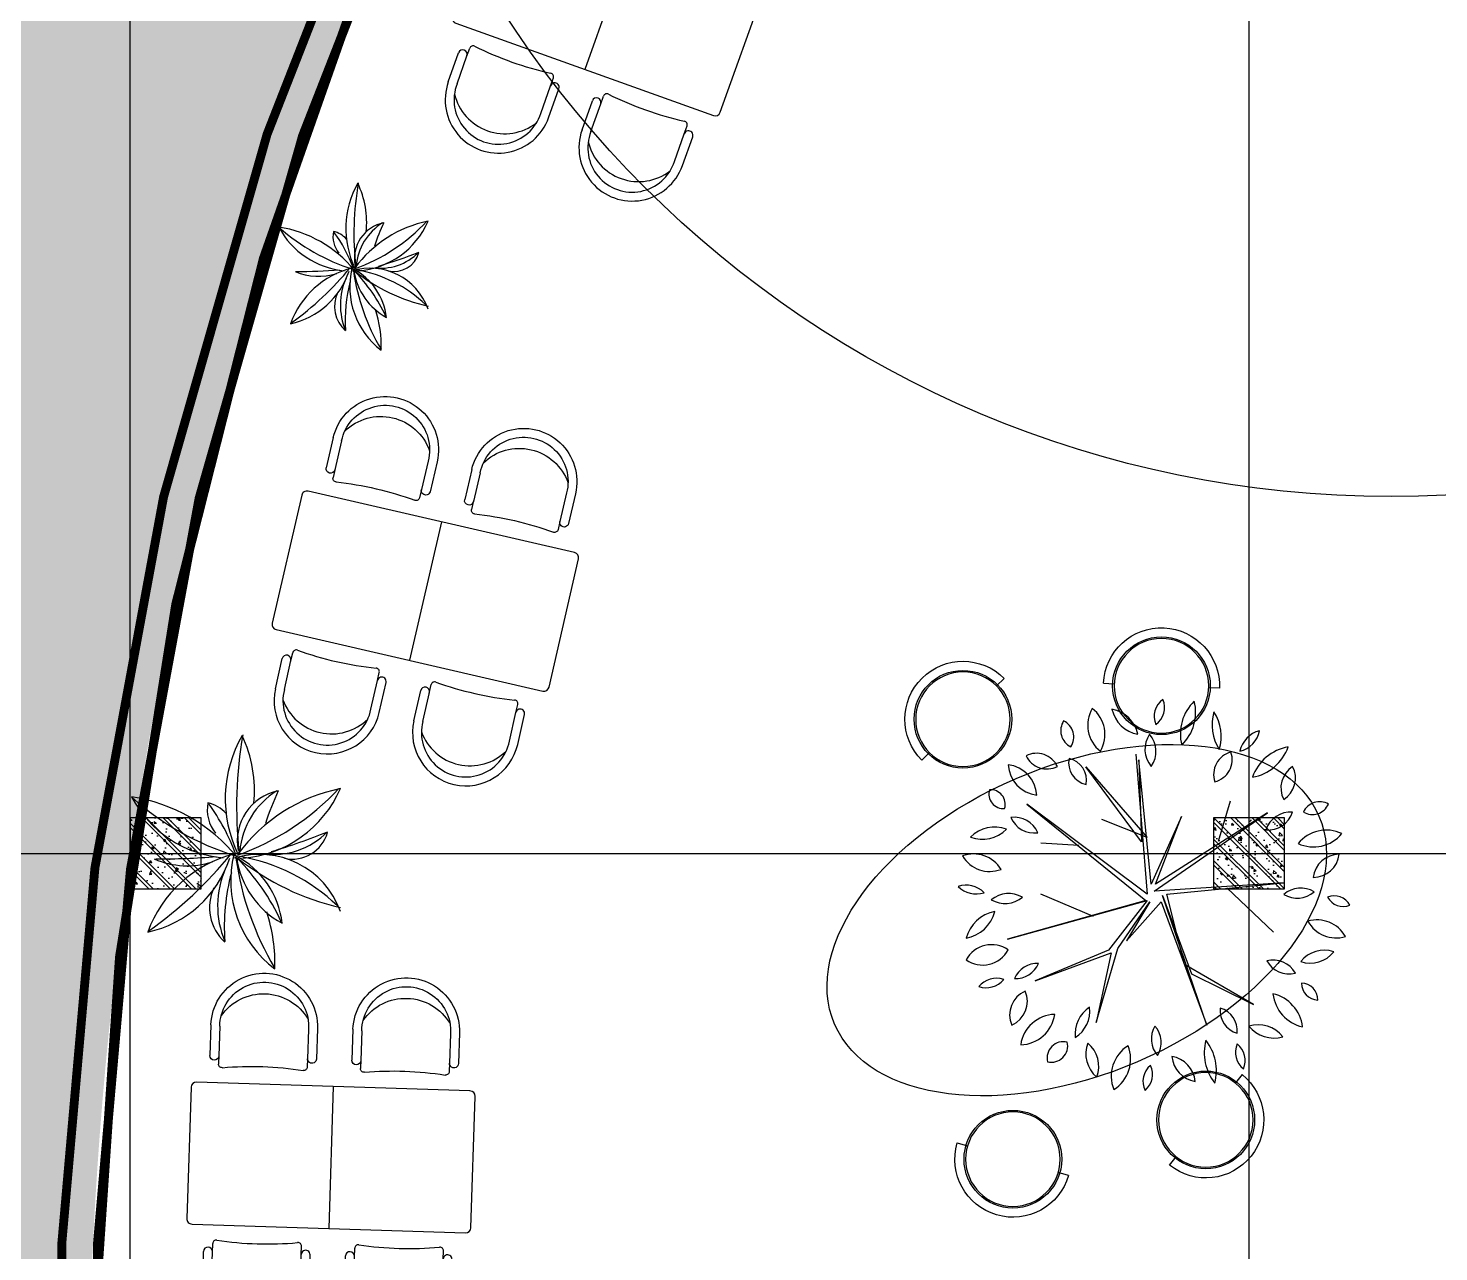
# Model space of a CAD drawing. Header units: millimetres. Extents: x -1030105 to 906887, y -616134 to 1220667.
# Drawn here: x -102164 to -94222, y 521252 to 528141 of the extents above; entities that cross this region are included whole.
import ezdxf
from ezdxf.enums import TextEntityAlignment as Align

# ---------------------------------------------------------------- set-up
doc = ezdxf.new("R2010")
doc.units = ezdxf.units.MM
doc.header["$MEASUREMENT"] = 0
for name, pattern in [('CENTER', [2, 1.25, -0.25, 0.25, -0.25]), ('DASH', [0.35, 0.25, -0.1]), ('DASHED', [0.75, 0.5, -0.25])]:
    doc.linetypes.add(name, pattern=pattern)
for name, color, linetype in [('A-Column', 4, 'Continuous'), ('A-Furniture', 143, 'Continuous'), ('A-Tree', 98, 'Continuous'), ('XR-BC-zColumn$0$LBC - BEACH CLUB - 240809 DG Rev$0$DA-WALL-PATT', 8, 'Continuous')]:
    doc.layers.add(name, color=color, linetype=linetype)
doc.styles.add('Arial_Bold', font='arialbd.ttf')

# ---------------------------------------------------------------- blocks, each defined once
blk = doc.blocks.new('CHẢI 2')
for p, q in [((377594.3467119084, -107800.3160565147), (377609.6990662781, -107750.6482920074)), ((377497.4982783808, -107946.2526185756), (377548.3668794337, -107779.6868767074)), ((377547.4665517815, -107953.8405953927), (377596.1753487242, -107794.3275824317)), ((378073.8289586591, -107942.1294880552), (378087.6404829195, -107897.4465998199)), ((378025.5512446858, -108100.247652636), (378073.835040912, -107942.1095972216)), ((378071.1999098666, -108121.9410872665), (378121.6435451299, -107956.7501888905))]:
    blk.add_line(p, q)
for centre, radius, start, end in [((377572.2711140789, -107787.0072295695), 25, 342.9734917080572, 162.9734917080572), ((377628.8070648382, -107756.5545929674), 20, 66.0148901254023, 162.8235700145798), ((378404.7880844283, -106012.4529850306), 1888.936081059818, 246.0148901254023, 259.8545184915585), ((378068.5324843595, -107891.5402988599), 20, 342.8235700145798, 79.85451849155857), ((378097.7392755572, -107949.4299500838), 25, 342.9732183262121, 162.9734917080572), ((377784.3490941222, -108034.0968529251), 299.999999995809, 162.9734917080572, 342.9734917080572), ((377784.3800425566, -108033.995792409), 250.1056931059935, 161.3077239489011, 344.6392594668693), ((377815.559877325, -107932.1796504127), 291.1434903122881, 195.7321343654346, 310.214849048374)]:
    blk.add_arc(centre, radius, start, end)
blk = doc.blocks.new('Diningchair2')
for points in [[(-2.7, -2.199999999999988), (-2.2, -2.199999999999988)], [(2.699999999999999, -2.199999999999988), (2.199999999999999, -2.199999999999988)]]:
    blk.add_lwpolyline(points)
blk.add_circle((0, -2.199999999999989), 2.2)
blk.add_arc((0, -2.199999999999989), 2.7, 180, 0)
blk = doc.blocks.new('gggsyucghty7')
at = {"layer": 'A-Furniture'}
blk.add_circle((124579.2976157682, 1117004.383291466, -9.604516458516802e-05), 250, dxfattribs=at)
at = {"layer": 'A-Furniture', "xscale": -110, "yscale": 110.0000000000001, "zscale": 110, "rotation": 90}
blk.add_blockref('Diningchair2', (124337.2976157682, 1117004.383291466, -9.604516458516802e-05), dxfattribs=at)
blk = doc.blocks.new('ghe')
blk.add_blockref('gggsyucghty7', (-305.8406861026597, -0.02161571406759322, 0.1759682329926519))
blk = doc.blocks.new('FUR')
at = {"layer": 'A-Furniture', "ltscale": 100}
for p, q in [((-54064.53389342119, 5365.530828965129), (-54334.36710722103, 4612.410628246609)), ((-55141.62553975076, 2064.754612987046), (-55321.27546024919, 1285.186844242737)), ((-55750.10478102024, -1114.543783603003), (-55775.88273958607, -1914.128361275885))]:
    blk.add_line(p, q, dxfattribs=at)
at = {"layer": 'A-Furniture', "color": 8, "linetype": 'DASH', "lineweight": 9, "ltscale": 1000, "const_width": 50}
blk.add_lwpolyline([(-33574.116996225, 38198.03701352875), (-3.274180926382542e-10, 38211.88251353393), (0, 0), (-7049.126603505938, -1.164153218269348e-10, -0.3011393681377011), (-23981.73349209089, -18888.11748647457), (-49064.43265007329, -18888.11748647457, -0.06124952190979967), (-52473.9447657284, -15923.13210822688), (-52473.9447657284, -15923.13210822688, -0.127607782766149), (-56769.0085550223, -7888.247632739716), (-57047.06649999994, -6235.426486474578, -0.1924218543560013), (-53256.03130311794, 9916.925028712954), (-55726.52506250713, 11649.12232822133, -0.09220963238652186), (-52805.8425345454, 17542.93784715806, -0.09579334497253111), (-54512.04080293298, 23938.01559452759, -0.1077169431674273), (-53957.97341630229, 28268.68321032356, -0.2285839789093287), (-47025.84992466056, 33492.16687116434, 0.2045490622853214), (-42688.61020563537, 36230.61212708103, 0.1311708844373413), (-42047.51066320275, 38025.4441493589, -0.3035398224954187), (-39524.66233420366, 41042.55836063065, -0.3273425619805889)], format="xyb", close=True, dxfattribs=at)
at = {"layer": 'A-Furniture'}
for points in [[(-53571.12816098487, 4370.819421973894), (-53321.53243821993, 5067.455607638578, 0.414213562373095), (-53339.65570022953, 5105.816360683064), (-54789.41208661285, 5625.245297247311, 0.414213562373095), (-54827.77283965723, 5607.122035237961), (-55077.36856242192, 4910.485849573161, 0.414213562373095), (-55059.2453004126, 4872.125096528791), (-53609.48891402896, 4352.696159964195, 0.414213562373095)], [(-54534.97081948623, 1134.770715072402), (-54368.79464302509, 1855.87090116099, 0.414213562373095), (-54391.29156233445, 1891.841564507456), (-55891.95951716707, 2237.667661466519, 0.414213562373095), (-55927.93018051363, 2215.170742157381), (-56094.10635697453, 1494.070556068909, 0.414213562373095), (-56071.60943766547, 1458.099892722443), (-54570.94148283244, 1112.273795763031, 0.414213562373095)], [(-54975.3314884671, -1909.921898178523), (-54951.48687679363, -1170.306163831381, 0.414213562373095), (-54980.50462501026, -1139.355068722507), (-56519.70493703023, -1089.7324984835, 0.414213562373095), (-56550.65603213916, -1118.750246699899), (-56574.50064381237, -1858.365981047391, 0.414213562373095), (-56545.48289559603, -1889.317076156265), (-55006.28258357562, -1938.939646395389, 0.414213562373095)]]:
    blk.add_lwpolyline(points, format="xyb", close=True, dxfattribs=at)
blk.add_ellipse((-51563.52461186738, -177.8113442566246), major_axis=(-1363.653102526295, -585.1616248733663), ratio=0.5848308113525588, dxfattribs=at)
at = {"layer": 'A-Furniture', "color": 8, "linetype": 'DASH', "ltscale": 50}
blk.add_open_spline([(-56447.03599999993, -6097.049467972713), (-55194.80878073322, -4879.432741814177), (-50278.88373038909, -2284.573604768259), (-42421.47772418463, -5454.796933513135), (-32732.45049999998, -11254.02927138517), (-23301.95049999998, -9202.029271385167), (-18023.95049999998, -504.5292713851668), (-16595.45049999998, 8921.470728614833), (-19600.32320915881, 15918.27845925349), (-21321.18391267408, 18705.60147339047), (-21789.72381129679, 19344.96383619693)], degree=3, knots=[32574.7262056019, 32574.7262056019, 32574.7262056019, 32574.7262056019, 37697.74124470179, 48060.13185932349, 55585.25195803288, 69452.98974218499, 76151.42226405158, 84447.8370469563, 94470.7732435007, 98031.73488863441, 98031.73488863441, 98031.73488863441, 98031.73488863441], dxfattribs=at)
for p, xscale, yscale, zscale, rotation in [((1170525.93010317, -188766.3819716105), 1.1, 1.1, 1.1, 87.51209850957336), ((915912.3045856801, 769817.4737467885), 1.100000000000001, 1.100000000000001, 1.100000000000001, 134.8044785520418), ((-925538.7463505403, -874972.7513599596), 1.1, 1.1, 1.1, 321.3145941709494), ((-1192959.368678171, 474332.7971776333), 1.1, 1.1, 1.1, 253.7103521477874)]:
    blk.add_blockref('ghe', p, dxfattribs=dict(xscale=xscale, yscale=yscale, zscale=zscale, rotation=rotation))
at = {"layer": 'A-Furniture'}
for p, rotation in [((-427455.2061555487, 129082.1650712379), 357.4644856682284), ((-426702.0859548303, 128812.3318574383), 357.4644856682284), ((-440464.4876997526, 81138.71756808425), 4.199282896712949), ((-439684.9199310085, 80959.06764758611), 4.199282896712949), ((-449089.8444267953, 2086.852160937153), 15.3299000651449), ((-448290.2598491227, 2061.074202371528), 15.3299000651449)]:
    blk.add_blockref('CHẢI 2', p, dxfattribs=dict(at, rotation=rotation))
for p, xscale, rotation in [((-436388.8436735716, 98824.45163840102), -1, 149.8464229271367), ((-435609.2759048273, 98644.80171790265), -1, 149.8464229271367), ((-448505.030458919, 20226.69936142606), -0.9999999999999996, 160.9770400955686), ((-447705.4458812462, 20200.92140286032), -0.9999999999999996, 160.9770400955686)]:
    blk.add_blockref('CHẢI 2', p, dxfattribs=dict(at, xscale=xscale, rotation=rotation))
blk = doc.blocks.new('C2')
at = {"layer": 'A-Tree', "color": 8}
for centre, radius, start, end in [((597.8066810533492, 647.4478162748856), 512.9644939609045, 150.2411395785226, 205.8089924024951), ((1840.520802863575, 614.663511470193), 1710.013328275341, 170.2399811561488, 186.1147769933549), ((-319.6332879893016, 679.0836772795301), 522.1291424384847, 354.3326332317999, 25.28039436258732), ((-212.9250783589523, 1393.706720260845), 1033.274465553102, 289.6317747364299, 316.9415872008503), ((678.9583471508013, 29.49553686170839), 671.2071327478785, 101.2486208017848, 143.9898653391894), ((119.8017681216515, 874.5129376781988), 467.1576890094693, 274.4072576754843, 336.4430840679565), ((-394.1196820032856, -16.28424253803678), 678.7830739472802, 39.14999690914021, 81.38898289978646), ((119.8017681216515, 874.5129376781988), 467.1576890094693, 208.0484010644241, 264.6491229276512), ((473.6763151883424, 1516.111589349457), 1152.672504959493, 228.5744525952278, 252.384215517872), ((161.3379898599887, 602.3140435382957), 148.8271279052569, 169.1166209036329, 218.9555886236376), ((-17.29247572167515, 489.9658467163681), 144.1551195271773, 42.83736663617832, 76.97863792041294), ((-675.6265686209008, 122.8727199833374), 857.8705761906325, 20.51383794556775, 36.02424014850644), ((339.0637494305702, 477.7074091385002), 205.6003621570023, 101.4267094931179, 190.9876748326544), ((460.7013213895043, 408.7795932609588), 318.5844515836241, 121.9055202391609, 175.1858926215441), ((1238.200356553214, 234.6638037646771), 1039.70912533752, 154.6853166608095, 162.4500908880103), ((278.738285768326, 727.5477068470209), 304.278219035058, 261.6388708216413, 315.6255062312309), ((-362.4759722851959, 2596.584024063079), 2251.977424759328, 286.3355012364549, 292.4150150611594), ((354.8739890010984, 551.3400760767981), 146.7974213737446, 257.3556793837414, 344.3532487187752), ((240.827546373308, -57.77903458592482), 496.9278064683223, 104.1284180658103, 160.1467714826719), ((-321.3298327564044, 547.7226396792103), 446.9018688599547, 282.2423311989974, 341.7320937913137), ((-1212.861913616427, 1507.635573408741), 1708.312600899444, 305.4463593761205, 320.7381539293926), ((-67.36023888764612, 715.2663625454297), 337.6292509965691, 246.7315023999685, 287.3970904032515), ((-189.9491252961816, 3449.078696529206), 3043.983831225277, 269.91002825064, 274.5019943887826), ((553.2720437054159, 318.8653606564039), 446.3301478634169, 166.3602607862572, 232.9473873304876), ((222.8508834598761, 78.65597689687274), 344.823888887098, 19.43419249484991, 107.435705152585), ((-34.96195786917815, 106.5881998699042), 350.9507541514024, 6.507278463115689, 62.36089659900944), ((1308.343660235485, 576.0264644791023), 1192.382886922759, 188.0958949225132, 210.722578142023), ((486.077814778153, 461.5422813013429), 359.2264137293816, 188.5552242675603, 241.3288961956136), ((-509.9640583559885, -226.3472040423658), 903.3571745151023, 24.75992225526024, 44.64727991474892), ((-319.6332879893016, 679.0836772795301), 522.1291424384847, 330.7697376170311, 331.9367160107736), ((776.6502670997143, 1214.233641913161), 1030.057604216278, 231.5416259423199, 257.1763624081367), ((18.22038746716134, -322.4153765899828), 747.4321797232111, 46.14831984268555, 80.37107364285058), ((423.9871086181593, 217.0607059827889), 369.8270333400882, 155.9892964331983, 202.8399613678449), ((921.5218744179001, 133.2178408322507), 840.488187284618, 165.0603950652925, 184.073746994936), ((207.7481049136404, 208.9563885416137), 186.2569995667042, 154.5275994809214, 228.0163014909153), ((-394.1196820032856, -16.28424253803678), 678.7830739472802, 358.2221592825441, 17.85830694949557)]:
    blk.add_arc(centre, radius, start, end, dxfattribs=at)
blk = doc.blocks.new('12PPLT11')
at = {"color": 0, "linetype": 'ByBlock'}
for p, q in [((-0.04409608227797435, 0.3483338719713629), (-0.0159519989446153, -0.0034782946952987)), ((-0.03706008227789681, 0.334261371971337), (-0.03002408227791875, 0.127864871971326)), ((-0.005397998944658866, 0.02114853863798771), (-0.03706008227789681, 0.334261371971337)), ((-0.1695719156113071, 0.3166707053046594), (-0.0159519989446153, 0.1384192053046434)), ((-0.03002408227791875, 0.127864871971326), (-0.1695719156113071, 0.3166707053046594)), ((-0.3185010822779759, 0.2228541219713236), (-0.01946999894460077, -0.01989621136198139)), ((-0.0159519989446153, -0.0034782946952987), (-0.3185010822779759, 0.2228541219713236)), ((0.1635491677220671, 0.1290376219713494), (0.1940385843887569, 0.2310631219712889)), ((-0.0159519989446153, 0.1384192053046434), (-0.1297010822779612, 0.1841547886379828)), ((0.07082566772203336, 0.19119103863801), (-0.005397998944658866, 0.02114853863798771)), ((0.001638084388794425, 0.003557955304671623), (0.2865970843887453, 0.200572705304694)), ((0.2865970843887453, 0.200572705304694), (0.005156084388772797, 0.02114853863798771)), ((0.005156084388772797, 0.02114853863798771), (0.07082566772203336, 0.19119103863801)), ((-0.1870794156112652, 0.1184832053046989), (-0.283238415611315, 0.1243467886380358)), ((0.3276405010553916, 0.02466662197130631), (0.001638084388794425, 0.003557955304671623)), ((0.03330016772201816, -0.0034782946952987), (0.3276405010553916, 0.02466662197130631)), ((0.1846572510553486, 0.01176687197136062), (0.3019243343886799, -0.0996402946953765)), ((-0.3665805822779404, -0.1172309613619973), (-0.0159519989446153, -0.01989621136198139)), ((-0.01946999894460077, -0.01989621136198139), (-0.3665805822779404, -0.1172309613619973)), ((-0.1507265822779047, -0.05976829469537392), (-0.283238415611315, -0.0034782946952987)), ((-0.0159519989446153, -0.01989621136198139), (-0.1132836656112204, -0.1442032113619689)), ((-0.08983024894462233, -0.1406850446953172), (-0.008915998944651449, -0.02341437802863311)), ((-0.0675494989445724, -0.1207490446953727), (0.01922808438871471, -0.02341437802863311)), ((-0.008915998944651449, -0.02341437802863311), (-0.0675494989445724, -0.1207490446953727)), ((0.01922808438871471, -0.02341437802863311), (0.1341498343887295, -0.3330090446953307)), ((0.02274616772206173, -0.006996461362007267), (0.09545175105541404, -0.2040112946953059)), ((0.1341498343887295, -0.3330090446953307), (0.02274616772206173, -0.006996461362007267)), ((0.0778616677221251, -0.1805571280286813), (0.03330016772201816, -0.0034782946952987)), ((-0.1437730822779031, -0.3259727946953035), (-0.08983024894462233, -0.1406850446953172)), ((-0.1132836656112204, -0.1442032113619689), (-0.2973929989445878, -0.2216018780286504)), ((-0.2973929989445878, -0.2216018780286504), (-0.1062476656112494, -0.1512394613619676)), ((-0.1062476656112494, -0.1512394613619676), (-0.1437730822779031, -0.3259727946953035)), ((0.2514169177220467, -0.2814099613620158), (0.0778616677221251, -0.1805571280286813)), ((0.09545175105541404, -0.2040112946953059), (0.2514169177220467, -0.2814099613620158))]:
    blk.add_line(p, q, dxfattribs=at)
for centre, radius, start, end in [((-0.08176558227796704, 0.420931788638029), 0.08348141666666667, 149.4737229994703, 231.7585849989431), ((-0.2053491656113238, 0.3977677053046307), 0.08348141666666667, 329.4737229994703, 51.7585849989431), ((-0.02436366561131109, 0.4785027053046633), 0.08172058333333332, 192.3059549989146, 259.6848969995538), ((-0.1188395822779285, 0.3806856219713097), 0.08172058333333332, 12.30595499891467, 79.68489699955371), ((0.05434758438878617, 0.4430904553046844), 0.05243733333333332, 125.4093320015279, 202.7100879987564), ((-0.024407165611251, 0.4655842053046513), 0.05243733333333332, 305.409332001528, 22.71008799875637), ((0.1814316677221086, 0.3992276219713347), 0.1137750833333333, 133.8116859996644, 194.3077339994046), ((-0.007579748944635867, 0.4532126219713177), 0.1137750833333333, 313.8116859996644, 14.3077339994046), ((-0.1878847489446116, 0.4071567053046294), 0.04510308333333333, 146.8150689989245, 244.0193430010408), ((-0.2453901656112905, 0.3912984553046215), 0.04510308333333333, 326.8150689989245, 64.01934300104078), ((0.2617562510554379, 0.4217917886380178), 0.1143496666666667, 163.4642289982347, 212.7905639989496), ((0.05600716772210035, 0.3924089553046883), 0.1143496666666667, 343.4642289982347, 32.79056399894964), ((0.04495741772211659, 0.3605282886380223), 0.06638033333333333, 145.5247849991495, 220.8327339997949), ((-0.05998941561131232, 0.3546998719712917), 0.06638033333333333, 325.5247849991495, 40.83273399979491), ((0.200975001055447, 0.4205376219713344), 0.0671975, 284.1003569999932, 348.4650159990404), ((0.2831860843887171, 0.3419275386379752), 0.0671975, 104.1003569999932, 168.4650159990404), ((0.3598354177220173, 0.250708288638009), 0.1178019166666666, 100.3005050002654, 160.4476489979855), ((0.2277621677220623, 0.40603612197134), 0.1178019166666666, 280.3005050002654, 340.4476489979855), ((-0.2833924156112744, 0.3263592886380025), 0.081791, 183.318928997754, 263.1903649993824), ((-0.3747442489445802, 0.2404101219713652), 0.081791, 3.318928997754036, 83.1903649993824), ((-0.2939323322779117, 0.2921076219713541), 0.05821033333333332, 25.45365099960478, 116.6851970002433), ((-0.2675138322779276, 0.3691355386380337), 0.05821033333333332, 205.4536509996048, 296.6851970002433), ((-0.1574909156112199, 0.326555455304657), 0.05570899999999999, 168.8066020017208, 257.6390980000355), ((-0.224065748944561, 0.2829521219713342), 0.05570899999999999, 348.8066020017208, 77.6390980000354), ((0.2086239177220932, 0.2974604553047016), 0.05733175, 103.8913860003663, 198.9039470001594), ((0.1406201677220906, 0.3345408719713419), 0.05733175, 283.8913860003663, 18.90394700015941), ((0.3845051677220681, 0.2631555386379887), 0.06404974999999999, 122.5817349989141, 207.1799880000926), ((0.2930371677221117, 0.2878682053046759), 0.06404974999999999, 302.5817349989142, 27.17998800009267), ((-0.3769142489445656, 0.2481650386380068), 0.03687258333333333, 163.4933460002688, 274.4697340005599), ((-0.409393665611212, 0.2218811219713643), 0.03687258333333333, 343.4933460002688, 94.46973400055995), ((0.4176426677220206, 0.1840275386380199), 0.04460749999999999, 59.98145399876235, 155.6675900021344), ((0.399313917722111, 0.2410311219713037), 0.04460749999999999, 239.9814539987623, 335.6675900021344), ((-0.3491485822779623, 0.1264337886379963), 0.06314383333333333, 22.57230599832171, 98.33354300052417), ((-0.2999935822779207, 0.213148538637995), 0.06314383333333333, 202.5723059983217, 278.3335430005242), ((0.3454191677220635, 0.1362267886379982), 0.06633966666666666, 86.02821899989966, 161.3697620011935), ((0.2871507510553784, 0.2235999553046781), 0.06633966666666666, 266.0282189998997, 341.3697620011936), ((-0.3989077489445663, 0.08020112197135632), 0.08471958333333332, 69.72013800043797, 135.6489100009364), ((-0.4301238322778929, 0.2188924553046832), 0.08471958333333332, 249.720138000438, 315.6489100009364), ((0.4344767510553993, 0.0653373719713386), 0.09187275, 64.73526299976963, 140.5781150001319), ((0.4027173343887398, 0.2067636219713336), 0.09187275, 244.7352629997696, 320.5781150001318), ((-0.4111429156113218, 0.1333121219713576), 0.07996766666666667, 210.9482359987117, 290.5783939994005), ((-0.4516179989445845, 0.01732262197131718), 0.07996766666666667, 30.9482359987117, 110.5783939994005), ((0.4672332510553971, 0.03076528863800831), 0.06592175, 90.25287399973678, 173.5220829983265), ((0.4014415010553876, 0.1041237053046871), 0.06592175, 270.2528739997368, 353.5220829983265), ((-0.4458463322779451, 0.05967703863802853), 0.06300191666666666, 224.2576500004793, 288.5926609999777), ((-0.4708814156113021, -0.04400487802865882), 0.06300191666666666, 44.25765000047925, 108.5926609999777), ((0.3703698343887254, -0.05344996136199143), 0.06502333333333332, 58.87476399947934, 131.2135239983133), ((0.3611393343887812, 0.05112703863801471), 0.06502333333333332, 238.8747639994794, 311.2135239983133), ((-0.3733484989445515, 0.04283153863798361), 0.06992266666666666, 240.5094850007264, 309.2919899988486), ((-0.3634898322778781, -0.07214696136196608), 0.06992266666666666, 60.50948500072646, 129.2919899988486), ((0.4770610843887724, 0.009814455304649528), 0.04464991666666666, 208.1981359996358, 292.1917869995008), ((0.4545749177220912, -0.05262612802863487), 0.04464991666666666, 28.19813599963577, 112.1917869995009), ((-0.3813518322779075, -0.1379567946952989), 0.09234183333333335, 100.8761590000109, 165.4479129982681), ((-0.4881549156112897, -0.02407187802867838), 0.09234183333333335, 280.8761590000109, 345.447912998268), ((0.4116491677220964, -0.1499477113620458), 0.08137058333333333, 29.19519699876264, 106.7189009994869), ((0.4592742510553762, -0.03232529469534029), 0.08137058333333333, 209.1951969987626, 286.7189009994869), ((-0.4068282489446347, -0.2036111280286832), 0.07279833333333333, 54.97446300017218, 151.3792250010594), ((-0.4289492489446047, -0.109125711361969), 0.07279833333333333, 234.9744630001721, 331.3792250010594), ((0.3003038343887283, -0.2335269613619744), 0.06442966666666666, 28.80716499953392, 103.9198800004392), ((0.3412605843886993, -0.1399431280286763), 0.06442966666666666, 208.8071649995339, 283.9198800004392), ((0.4293947510553835, -0.2198573780286779), 0.07530733333333332, 71.37116599942652, 141.7535400009083), ((0.3943076677220461, -0.1018769613620236), 0.07530733333333332, 251.3711659994265, 321.7535400009083), ((-0.3462229156112855, -0.1535553780286705), 0.06249758333333334, 267.1724340003306, 337.236468999614), ((-0.2916762489445546, -0.2401590446953321), 0.06249758333333334, 87.17243400033057, 157.236468999614), ((-0.3944963322779813, -0.2736659613620134), 0.05835274999999999, 71.81924599980185, 140.0817599987332), ((-0.421043582277882, -0.1807817113619876), 0.05835274999999999, 251.8192459998019, 320.0817599987332), ((-0.296434582277918, -0.307076711362015), 0.06498733333333333, 113.47529200124, 203.4559599996687), ((-0.3819396656112986, -0.2733360446953554), 0.06498733333333333, 293.47529200124, 23.45595999966874), ((0.4147226677221241, -0.2277722946953702), 0.04222583333333333, 179.2557220021193, 267.6286589995032), ((0.3707532510553548, -0.2694134613619781), 0.04222583333333333, 359.2557220021192, 87.62865899950317), ((0.396700584388789, -0.2431779613619938), 0.0967875, 186.54868600067, 256.8911319995395), ((0.2785930010553557, -0.3484816280286509), 0.0967875, 6.54868600067002, 76.89113199953944), ((-0.3360968322779172, -0.2936292946953358), 0.08883749999999999, 271.6327640001786, 352.0267889979866), ((-0.2455868322779224, -0.3947534613619723), 0.08883749999999999, 91.63276400017855, 172.0267889979866), ((-0.1170221656112673, -0.3550754613619915), 0.07992766666666666, 122.8873140000795, 186.7253339983677), ((-0.2397997489446198, -0.2973172946953753), 0.07992766666666666, 302.8873140000795, 6.725333998367705), ((0.2261086677220874, -0.2966867113619855), 0.05859191666666665, 173.6499809978664, 254.651444999303), ((0.1523675010554371, -0.346708544695332), 0.05859191666666665, 353.6499809978664, 74.651444999303), ((0.05743191772206302, -0.3677345446953382), 0.06279416666666666, 148.7876610017853, 221.5977109985612), ((-0.0432319156112726, -0.3768827113619864), 0.06279416666666666, 328.7876610017854, 41.5977109985612), ((0.3027370010554549, -0.2848042946953342), 0.08059875, 218.6962139995009, 286.2415449998232), ((0.2623744177220715, -0.4125760446952995), 0.08059875, 38.6962139995009, 106.2415449998232), ((-0.2261904989445611, -0.4156024613619707), 0.04104691666666667, 76.54190600001937, 193.4774259998473), ((-0.2565539989445824, -0.3852491280286472), 0.04104691666666667, 256.5419060000193, 13.4774259998473), ((-0.09402816561123473, -0.4049786280286582), 0.07587533333333334, 159.1169870000139, 230.3606239999304), ((-0.2133241656113043, -0.4363617113620251), 0.07587533333333334, 339.1169870000139, 50.36062399993038), ((-0.01558799894461771, -0.4613768780286875), 0.09055483333333332, 122.1169889999252, 201.7275270020464), ((-0.147852748944608, -0.4182029613620273), 0.09055483333333332, 302.1169889999251, 21.72752700204642), ((0.2511479177220437, -0.4026752113620091), 0.1233375833333333, 165.2071099987095, 218.3217489999709), ((0.0351348343887139, -0.4476627113619998), 0.1233375833333333, 345.2071099987095, 38.32174899997089), ((0.2598737510553448, -0.4013252113620354), 0.05361883333333333, 156.775419000459, 231.2879719996091), ((0.1770663343887691, -0.4220201280286631), 0.05361883333333333, 336.7754190004591, 51.28797199960912), ((0.1166494177221082, -0.4051363780286863), 0.07050225, 185.3195600014627, 260.4189679995899), ((0.03471625105544263, -0.4811915446953492), 0.07050225, 5.319560001462722, 80.41896799958994), ((0.02581150105539365, -0.4742419613620257), 0.05212266666666666, 129.7475050001382, 206.0709009984855), ((-0.05433524894465336, -0.457073461361972), 0.05212266666666666, 309.7475050001382, 26.07090099848551)]:
    blk.add_arc(centre, radius, start, end, dxfattribs=at)
blk = doc.blocks.new('CÂY')
at = {"layer": 'A-Tree', "color": 8, "ltscale": 10}
blk.add_blockref('C2', (-11267.43660900374, 17254.9272837491), dxfattribs=at)
for name, p, xscale, yscale, zscale in [('12PPLT11', (-6635.147062364034, 14162.36068232951), 2240, 2240, 2240), ('C2', (-11980.20645919783, 13785.03465514129), 1.4, 1.4, 1.4)]:
    blk.add_blockref(name, p, dxfattribs=dict(at, xscale=xscale, yscale=yscale, zscale=zscale))
blk = doc.blocks.new('BỐ TRÍ LAY OUT')
at = {"layer": 'A-Furniture', "color": 3}
for name, p in [('CÂY', (4286.75486311756, 4469.288343299762)), ('FUR', (48783.7433631176, 18654.71482977469))]:
    blk.add_blockref(name, p, dxfattribs=at)
blk = doc.blocks.new('*U1486')
at = {"color": 8, "linetype": 'CENTER', "ltscale": 500}
blk.add_line((-6392.643045294039, 7811.817619178139), (-6055.4829418041, 7811.817619178139), dxfattribs=at)
at = {"style": 'Arial_Bold'}
blk.add_attdef('TRUC', text='', height=2.5, dxfattribs=at).set_placement((-6401.947800032925, 7811.817619178007), align=Align.MIDDLE_CENTER)
blk = doc.blocks.new('*U1487')
at = {"color": 8, "linetype": 'CENTER', "ltscale": 500}
blk.add_line((-6401.947800033063, 7821.122373916886), (-6401.947800033064, 8224.897619178022), dxfattribs=at)
at = {"style": 'Arial_Bold'}
blk.add_attdef('TRUC', text='', height=2.5, dxfattribs=at).set_placement((-6401.947800032925, 7811.817619178007), align=Align.MIDDLE_CENTER)
blk = doc.blocks.new('TRỤC')
at = {"color": 0, "xscale": 199.9999999999901, "yscale": 199.9999999999901, "zscale": 199.9999999999901}
for name, p in [('*U1487', (1280389.560006549, -1575802.327948784)), ('*U1487', (1286689.560006549, -1575802.327948784)), ('*U1486', (1270336.330398384, -1543463.342826672))]:
    blk.add_blockref(name, p, dxfattribs=at)
blk = doc.blocks.new('KIẾN TRÚC')
h = blk.add_hatch(color=9)
h.dxf.hatch_style = 1
edge = h.paths.add_edge_path(flags=16)
edge.add_line((62281.95049999998, 27412.02927138517), (55232.82389649404, 27412.02927138505))
edge.add_arc((32545.50878812408, 30716.66293956665), 22926.72829924391, 284.53695158247865, 351.7125813344091, ccw=False)
edge.add_line((38300.21700792988, 8523.911784915952), (13217.51784992669, 8523.911784910597))
edge.add_arc((23753.10182550838, 24110.84943410289), 18813.58963585476, 227.7677182561868, 235.9442986410003, ccw=False)
edge.add_arc((7788.819823088517, 12733.3910908635), 4187.039666959467, 236.0590124962323, 322.4360737019827, ccw=False)
edge.add_arc((13873.5970987339, 18503.25729619298), 12505.26566685072, 190.8327360748526, 227.6605687844487, ccw=False)
edge.add_arc((25477.52443721271, 20792.18331255531), 24332.69085544715, 180.6832153365221, 190.991126688788, ccw=False)
edge.add_arc((3282.93561756362, 20557.21277457592), 2137.084471138149, 101.08076224722828, 181.479400931386, ccw=False)
edge.add_line((2872.204064266523, 22654.45611475036), (4986.06665855035, 23013.11448664329))
edge.add_arc((28039.69241930227, 24288.4119512235), 23088.87273861522, 153.2014320220877, 183.1663029992741, ccw=False)
edge.add_arc((10232.26976538847, 40544.64471371844), 6483.106001901682, 182.8401094538115, 244.3962742115525, ccw=False)
edge.add_arc((-6425.00274742386, 39970.86676714511), 10185.26120742048, 1.420812516492314, 26.70695635716553)
edge.add_arc((10590.58143904217, 49414.25633883046), 9292.69259551461, 144.7133172211654, 211.5754885360199, ccw=False)
edge.add_arc((-12326.15115191392, 64090.21360378864), 17935.64217367859, 328.7375359512051, 356.1899532233969)
edge.add_arc((16735.32676788772, 62308.59922571364), 11181.04393981935, 84.1243873636841, 176.9761863570094, ccw=False)
edge.add_arc((20708.98128665387, 99752.52490135818), 26473.21942281876, 263.8653720447036, 288.4869561324928)
edge.add_arc((35667.35201082098, 54479.70646712999), 21207.13938727637, 73.35106851793267, 108.03023985438841, ccw=False)
edge.add_arc((44765.46109434243, 84516.17499720305), 10177.42256554817, 252.7258710955127, 285.7130125077479)
edge.add_arc((49658.99676799333, 68415.98596348311), 6655.601145545619, 49.49953772748103, 108.7311152981473, ccw=False)
edge.add_arc((48035.04809900769, 66009.84854850778), 9545.540963997893, -2.328829575281418, 51.46764420018991, ccw=False)
edge.add_line((57572.70516659174, 65621.96975748474), (49483.50000000001, 65623.9117849106))
edge.add_line((49483.50000000001, 65623.9117849106), (62281.95049999965, 65623.9117849191))
edge.add_line((62281.95049999965, 65623.9117849191), (62281.95049999998, 27412.02927138517))
h.paths.add_polyline_path([(0, 77895.5), (64428.50000000001, 77895.5), (64428.50000000001, -0.577250000089407), (-1.792749999687658, 0.577250000089407)])
at = {"color": 3}
blk.add_blockref('TRỤC', (5188.757962470409, 8718.304113260703), dxfattribs=at)
blk = doc.blocks.new('*U1465')
at = {"layer": 'XR-BC-zColumn$0$LBC - BEACH CLUB - 240809 DG Rev$0$DA-WALL-PATT'}
h = blk.add_hatch(dxfattribs=at)
h.set_pattern_fill('1BT-01', color=256, scale=20, pattern_type=2)
h.set_pattern_definition([(49.99999999999999, (0, 0), (143.4520365201507, -12.55042699651902), [15, -165]), (355, (0, 0), (-27.7502667226, 150.4384267400024), [12, -132]), (100.4514, (11.954336, -1.045868), (115.7018763428043, 137.8879084121907), [12.748038, -140.2284224]), (46.18420000000001, (0, 40), (213.4482097251289, -33.10380286580362), [22.5, -247.5]), (96.6356, (17.787349, 37.2413386), (186.9325411097407, 194.8235741800883), [19.1220576, -210.3426]), (351.1842, (0, 40), (186.9323890267254, 194.8237201850649), [18, -198]), (21, (20, 30), (119.3814104236923, -80.52377813306776), [15, -165]), (326.0000000000001, (20, 30), (48.66306638431634, 145.0300090093706), [12, -132]), (71.4514, (29.9484466, 23.2896788), (168.044525716298, 64.50609934199048), [12.748038, -140.2284224]), (37.50000000000001, (0, 0), (2.431971063458134, 66.5787707662623), [0, -130.4, 0, -134, 0, -132.5]), (7.499999999999999, (0, 0), (52.61390748842972, 78.88234237647205), [0, -76.39999999999999, 0, -127.4, 0, -50.5]), (327.5, (-44.6, 0), (106.7644872344818, -4.510974346875951), [0, -50, 0, -156, 0, -207]), (317.5, (-64.6, 0), (116.6372338684772, 20.02099646646354), [0, -65, 0, -103.6, 0, -147]), (45, (0, 0), (-60.10407640085654, 60.10407640085654), []), (45, (0, 24.5), (-60.10407640085654, 60.10407640085654), [])])
h.paths.add_polyline_path([(6.123233995736766e-15, 0), (400, 0), (400, 400), (6.123233995736766e-15, 400)])
at = {"color": 0}
blk.add_lwpolyline([(6.123233995736766e-15, 0), (400, 0), (400, 400), (6.123233995736766e-15, 400)], close=True, dxfattribs=at).dxf.unprotected_set("ltscale", 0)
blk = doc.blocks.new('cot tang tren')
at = {"rotation": 270}
for p in [(10585.64694538154, 75668.71334506245), (16685.66384469904, 75668.71334506245)]:
    blk.add_blockref('*U1465', p, dxfattribs=at)

msp = doc.modelspace()

# ---------------------------------------------------------------- linework, layer by layer
at = {"color": 1, "linetype": 'DASHED', "ltscale": 1000, "const_width": 50}
msp.add_lwpolyline([(-95670.36382637039, 506057.7127576224, -0.1976179126471055), (-98776.4909959755, 504407.8530505756, -0.1933850795687879), (-101327.4665850348, 505136.2682151492, -0.1620892894414481), (-105187.3251048478, 512029.4862030041, -0.0450071005246337), (-105631.9365025142, 516378.5384931223, -0.3659412979444954), (-103906.2959357335, 518530.9561147504), (-101743.9030274843, 518897.8486090698, -0.1357393945070406), (-99338.88206733699, 530570.340333024, -0.2750178852905023), (-103021.3730096331, 536099.9135275302, 0.1107814983251507), (-104104.8374997806, 540424.9028483479, -0.3003100923854334), (-103773.2822078853, 550658.8466900261, 0.1203599662960986), (-101208.6497629923, 558774.9105705839, -0.4288681078624456), (-88898.57935298752, 569307.4033231586, 0.107847157214301), (-77675.15854412533, 570521.9329957211, -0.1524819869208155), (-65035.16077594279, 570674.3053047663, 0.1449358142641596), (-59256.79872041271, 570595.5800135372, -0.2643588036035894), (-52796.99522499467, 569353.4099046133, -0.2237263001650759), (-49205.79483340826, 561498.4697574847), (-44496.54950000049, 561500.4117849191), (-44496.54950000002, 523288.5292713851), (-51545.67610350606, 523288.5292713851, -0.3011393681377011), (-68478.28299209109, 504400.4117849106), (-93560.98215007345, 504400.4117849106, -0.03627546227429911), (-95670.36382637039, 506057.7127576224)], format="xyb", dxfattribs=at)
msp.add_lwpolyline([(-78070.66649622499, 561486.5662849139), (-44496.54950000049, 561500.4117849191), (-44496.54950000002, 523288.5292713852), (-51545.67610350606, 523288.5292713851, -0.3011393681377011), (-68478.28299209109, 504400.4117849106), (-93560.98215007345, 504400.4117849106, -0.06124952190979967), (-96970.49426572846, 507365.3971631583), (-95985.65071073879, 508253.6354169543, -0.1789094553322439), (-99393.28219433251, 517053.1027849106), (-101543.616, 517053.1027849106, -0.1924218543560013), (-97752.580803118, 533205.4543000981), (-100223.0745625073, 534937.6515996065, -0.09220963238652186), (-97302.3920345456, 540831.4671185432, -0.09579334497253111), (-99008.59030293307, 547226.5448659128, -0.1077169431674273), (-98454.52291630238, 551557.2124817087, -0.2285839789093287), (-91522.39942466054, 556780.6961425495, 0.2045490622853214), (-87185.15970563545, 559519.1413984662, 0.1311708844373413), (-86544.06016320275, 561313.9734207441, -0.3035398224954187), (-84021.21183420374, 564331.0876320158, -0.3273425619805889)], format="xyb", close=True, dxfattribs=at)
at = {"color": 3}
msp.add_circle((-94489.74203751009, 531446.3024138749), 5942.613100312441, dxfattribs=at)

# ---------------------------------------------------------------- block references
for name, p in [('KIẾN TRÚC', (-106778.5, 495876.5)), ('BỐ TRÍ LAY OUT', (-93480.29286311776, 504642.1131132607))]:
    msp.add_blockref(name, p, dxfattribs=at)
at = {"layer": 'A-Column'}
msp.add_blockref('cot tang tren', (-112175.3889829109, 448026.8494373155), dxfattribs=at)

doc.saveas('drawing.dxf')
